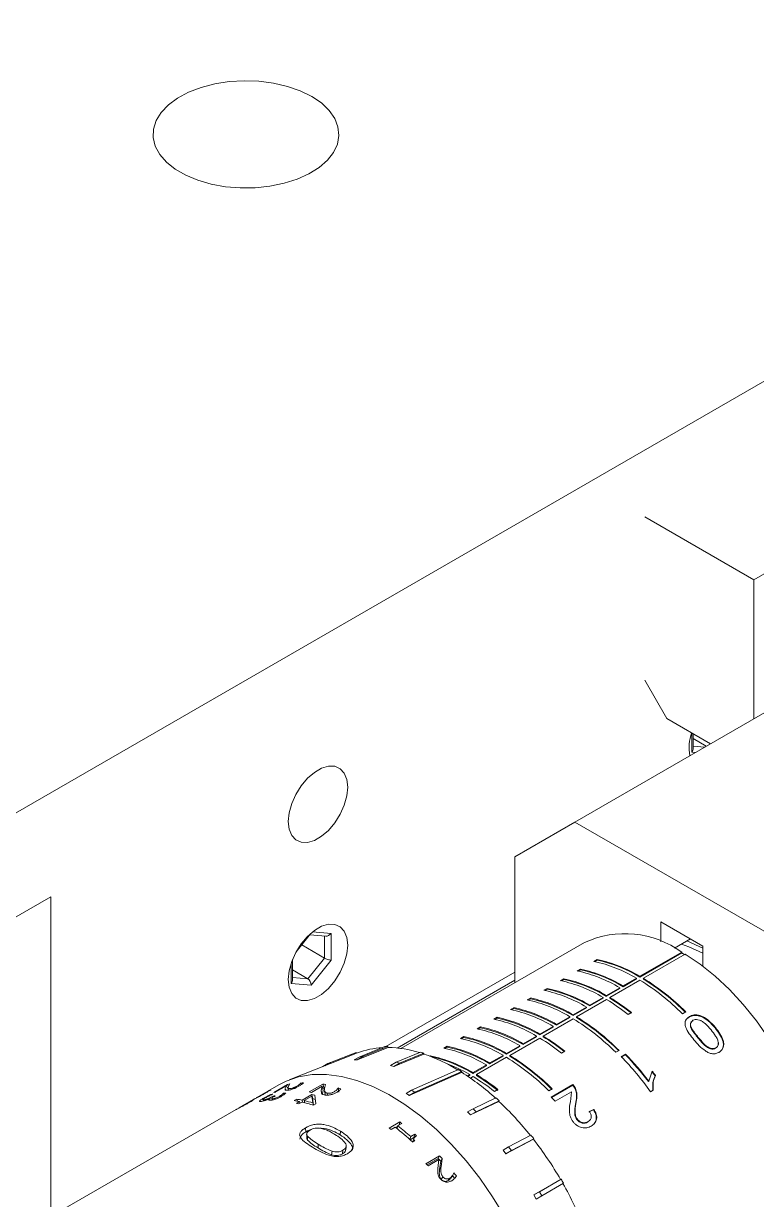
# Model space of a CAD drawing. Header units: millimetres. Extents: x 2 to 278, y 1 to 215.
# Drawn here: x 196.76 to 206.61, y 56.37 to 72.19 of the extents above; entities that cross this region are included whole.
import ezdxf

# ---------------------------------------------------------------- set-up
doc = ezdxf.new("R2010")
doc.units = ezdxf.units.MM

msp = doc.modelspace()

# ---------------------------------------------------------------- linework, layer by layer
at = {"color": 7, "linetype": 'Continuous', "lineweight": 18}
for p, q in [((216.882, 73.249), (195.329, 60.807)), ((206.576, 64.708), (208.732, 65.952)), ((206.576, 64.708), (205.11, 65.554)), ((206.576, 64.708), (206.576, 62.837)), ((207.404, 63.315), (204.172, 61.449)), ((205.11, 63.359), (205.409, 62.841)), ((205.409, 62.841), (205.996, 62.502)), ((205.744, 62.391), (205.744, 62.648)), ((205.762, 62.438), (205.762, 62.637)), ((205.762, 62.571), (205.939, 62.469)), ((205.795, 62.386), (205.744, 62.391)), ((205.762, 62.471), (205.918, 62.457)), ((203.363, 60.982), (204.172, 61.449)), ((207.27, 59.66), (204.172, 61.449)), ((203.363, 59.289), (203.363, 60.982)), ((197.125, 60.444), (195.329, 59.407)), ((197.125, 56.146), (197.125, 60.444)), ((205.891, 59.782), (205.326, 60.109)), ((205.326, 60.109), (205.326, 59.837)), ((200.423, 59.704), (200.616, 59.944)), ((200.644, 59.973), (200.894, 59.951)), ((200.894, 59.951), (200.894, 59.591)), ((200.472, 59.784), (200.567, 59.903)), ((200.499, 59.798), (200.804, 59.621)), ((200.608, 59.934), (200.823, 59.915)), ((200.804, 59.621), (200.804, 59.917)), ((204.299, 59.829), (201.831, 58.404)), ((205.727, 59.877), (205.511, 59.753)), ((205.608, 59.699), (205.047, 59.375)), ((205.608, 59.689), (205.047, 59.365)), ((205.092, 59.349), (205.653, 59.673)), ((205.608, 59.689), (205.608, 59.699)), ((205.891, 59.511), (205.891, 59.782)), ((200.355, 59.28), (200.355, 59.549)), ((200.374, 59.327), (200.374, 59.6)), ((200.58, 59.342), (200.804, 59.621)), ((200.894, 59.591), (200.625, 59.256)), ((204.249, 59.472), (204.204, 59.446)), ((204.251, 59.46), (204.249, 59.472)), ((204.473, 59.601), (204.428, 59.575)), ((204.476, 59.59), (204.445, 59.572)), ((204.476, 59.59), (204.473, 59.601)), ((200.374, 59.461), (200.58, 59.342)), ((200.374, 59.36), (200.58, 59.342)), ((203.363, 59.43), (201.629, 58.429)), ((201.783, 58.41), (203.363, 59.323)), ((204.024, 59.342), (203.979, 59.316)), ((204.027, 59.331), (203.996, 59.313)), ((204.027, 59.331), (204.024, 59.342)), ((204.251, 59.46), (204.22, 59.442)), ((204.643, 59.089), (205.047, 59.323)), ((205.002, 59.349), (204.823, 59.246)), ((205.002, 59.339), (204.823, 59.235)), ((205.002, 59.339), (205.002, 59.349)), ((205.047, 59.365), (205.047, 59.375)), ((205.092, 59.338), (205.092, 59.349)), ((200.625, 59.256), (200.355, 59.28)), ((203.8, 59.212), (203.755, 59.187)), ((203.802, 59.201), (203.771, 59.183)), ((203.802, 59.201), (203.8, 59.212)), ((204.778, 59.22), (204.598, 59.116)), ((204.778, 59.209), (204.598, 59.106)), ((204.778, 59.209), (204.778, 59.22)), ((204.823, 59.235), (204.823, 59.246)), ((203.575, 59.083), (203.53, 59.057)), ((203.578, 59.071), (203.547, 59.053)), ((203.578, 59.071), (203.575, 59.083)), ((204.194, 58.83), (204.598, 59.063)), ((204.553, 59.09), (204.374, 58.986)), ((204.553, 59.08), (204.374, 58.976)), ((204.553, 59.08), (204.553, 59.09)), ((204.598, 59.106), (204.598, 59.116)), ((204.643, 59.079), (204.643, 59.089)), ((203.351, 58.953), (203.306, 58.927)), ((203.353, 58.942), (203.322, 58.924)), ((203.353, 58.942), (203.351, 58.953)), ((204.329, 58.96), (204.149, 58.857)), ((204.329, 58.95), (204.149, 58.846)), ((204.149, 58.846), (204.149, 58.857)), ((204.329, 58.95), (204.329, 58.96)), ((204.374, 58.976), (204.374, 58.986)), ((204.888, 58.861), (204.933, 58.887)), ((205.619, 58.871), (205.664, 58.897)), ((205.851, 58.849), (205.848, 58.841)), ((202.902, 58.694), (202.857, 58.668)), ((202.904, 58.683), (202.873, 58.665)), ((202.904, 58.683), (202.902, 58.694)), ((203.126, 58.824), (203.081, 58.798)), ((203.129, 58.812), (203.098, 58.794)), ((203.129, 58.812), (203.126, 58.824)), ((203.88, 58.701), (203.7, 58.598)), ((203.88, 58.691), (203.7, 58.587)), ((203.745, 58.571), (204.149, 58.804)), ((203.88, 58.691), (203.88, 58.701)), ((204.104, 58.831), (203.925, 58.727)), ((204.104, 58.82), (203.925, 58.717)), ((203.925, 58.717), (203.925, 58.727)), ((204.104, 58.82), (204.104, 58.831)), ((204.194, 58.82), (204.194, 58.83)), ((205.711, 58.833), (205.708, 58.825)), ((205.756, 58.775), (205.759, 58.783)), ((206.061, 58.687), (206.057, 58.68)), ((202.677, 58.564), (202.632, 58.538)), ((202.68, 58.553), (202.649, 58.535)), ((202.68, 58.553), (202.677, 58.564)), ((203.296, 58.312), (203.7, 58.545)), ((203.655, 58.572), (203.476, 58.468)), ((203.655, 58.561), (203.476, 58.458)), ((203.655, 58.561), (203.655, 58.572)), ((203.7, 58.587), (203.7, 58.598)), ((203.745, 58.561), (203.745, 58.571)), ((205.827, 58.547), (205.831, 58.554)), ((201.245, 58.251), (201.661, 58.417)), ((201.28, 58.294), (201.617, 58.429)), ((201.657, 58.429), (201.32, 58.295)), ((201.657, 58.429), (201.661, 58.417)), ((202.453, 58.435), (202.408, 58.409)), ((202.455, 58.423), (202.424, 58.405)), ((202.455, 58.423), (202.453, 58.435)), ((203.431, 58.442), (203.251, 58.338)), ((203.431, 58.432), (203.251, 58.328)), ((203.431, 58.432), (203.431, 58.442)), ((203.476, 58.458), (203.476, 58.468)), ((203.99, 58.343), (204.035, 58.369)), ((204.721, 58.353), (204.766, 58.379)), ((206.063, 58.407), (206.068, 58.413)), ((206.097, 58.476), (206.102, 58.481)), ((201.247, 58.345), (200.328, 57.982)), ((200.811, 58.172), (200.885, 58.215)), ((200.885, 58.215), (200.851, 58.201)), ((201.23, 58.351), (200.885, 58.215)), ((201.205, 58.251), (201.28, 58.294)), ((201.205, 58.251), (201.245, 58.251)), ((201.23, 58.351), (201.236, 58.34)), ((201.245, 58.251), (201.32, 58.295)), ((201.32, 58.295), (201.28, 58.294)), ((201.694, 58.176), (201.769, 58.219)), ((201.738, 58.162), (202.142, 58.33)), ((201.738, 58.162), (201.813, 58.205)), ((201.769, 58.219), (202.096, 58.355)), ((201.813, 58.205), (201.769, 58.219)), ((202.14, 58.341), (201.813, 58.205)), ((202.14, 58.341), (202.142, 58.33)), ((202.228, 58.305), (202.221, 58.301)), ((202.23, 58.298), (202.228, 58.305)), ((202.847, 58.053), (203.251, 58.286)), ((203.206, 58.312), (203.027, 58.209)), ((203.206, 58.302), (203.027, 58.198)), ((203.027, 58.198), (203.027, 58.209)), ((203.206, 58.302), (203.206, 58.312)), ((203.251, 58.328), (203.251, 58.338)), ((203.296, 58.302), (203.296, 58.312)), ((204.792, 58.288), (204.85, 58.321)), ((204.795, 58.296), (204.853, 58.329)), ((204.853, 58.329), (204.85, 58.321)), ((206.11, 58.354), (206.105, 58.348)), ((200.784, 58.162), (200.851, 58.201)), ((201.694, 58.176), (201.738, 58.162)), ((201.945, 57.772), (202.649, 58.083)), ((201.975, 57.843), (202.605, 58.121)), ((202.65, 58.093), (202.02, 57.815)), ((202.65, 58.093), (202.649, 58.083)), ((202.757, 58.053), (202.724, 58.034)), ((202.757, 58.043), (202.733, 58.029)), ((202.757, 58.043), (202.757, 58.053)), ((202.982, 58.183), (202.802, 58.079)), ((202.982, 58.172), (202.802, 58.069)), ((202.802, 58.069), (202.802, 58.079)), ((202.847, 58.042), (202.847, 58.053)), ((202.982, 58.172), (202.982, 58.183)), ((205.164, 57.966), (205.211, 58.099)), ((200.193, 57.917), (199.894, 57.744)), ((200.123, 57.814), (200.307, 57.921)), ((200.295, 57.904), (200.149, 57.819)), ((200.274, 57.867), (200.295, 57.904)), ((200.319, 57.846), (200.295, 57.904)), ((200.319, 57.893), (200.307, 57.921)), ((200.338, 57.927), (200.319, 57.892)), ((200.488, 57.939), (200.49, 57.94)), ((200.497, 57.92), (200.49, 57.94)), ((200.6, 57.819), (200.784, 57.926)), ((200.775, 57.899), (200.628, 57.814)), ((200.762, 57.839), (200.775, 57.899)), ((200.789, 57.841), (200.775, 57.899)), ((200.799, 57.868), (200.784, 57.926)), ((200.819, 57.92), (200.807, 57.864)), ((202.766, 58.006), (202.802, 58.027)), ((203.851, 57.751), (204.145, 57.92)), ((203.855, 57.747), (204.142, 57.913)), ((204.145, 57.92), (204.142, 57.913)), ((204.142, 57.913), (204.172, 57.871)), ((204.145, 57.92), (204.176, 57.878)), ((205.164, 57.966), (205.16, 57.96)), ((205.257, 58.041), (205.252, 58.035)), ((199.983, 57.736), (200.077, 57.785)), ((200.052, 57.833), (200.054, 57.834)), ((200.097, 57.732), (200.105, 57.711)), ((200.1, 57.755), (200.116, 57.765)), ((200.108, 57.79), (200.106, 57.789)), ((200.143, 57.767), (200.131, 57.76)), ((200.249, 57.801), (200.251, 57.802)), ((200.251, 57.802), (200.259, 57.782)), ((200.274, 57.848), (200.274, 57.867)), ((200.284, 57.843), (200.274, 57.867)), ((200.316, 57.854), (200.321, 57.857)), ((200.323, 57.853), (200.326, 57.845)), ((200.503, 57.71), (200.633, 57.785)), ((200.636, 57.763), (200.533, 57.703)), ((200.647, 57.727), (200.633, 57.785)), ((200.649, 57.673), (200.636, 57.763)), ((200.649, 57.706), (200.636, 57.763)), ((200.673, 57.776), (200.69, 57.659)), ((200.766, 57.805), (200.762, 57.839)), ((200.775, 57.782), (200.762, 57.839)), ((200.775, 57.782), (200.789, 57.841)), ((200.784, 57.86), (200.799, 57.868)), ((200.807, 57.831), (200.82, 57.773)), ((200.844, 57.777), (200.839, 57.804)), ((200.987, 57.872), (200.989, 57.873)), ((200.998, 57.816), (200.987, 57.872)), ((200.996, 57.834), (200.989, 57.873)), ((201.901, 57.8), (201.975, 57.843)), ((201.945, 57.772), (202.02, 57.815)), ((202.802, 57.593), (203.11, 57.741)), ((203.092, 57.825), (203.137, 57.851)), ((203.823, 57.834), (203.868, 57.86)), ((204.124, 57.822), (203.905, 57.695)), ((204.111, 57.686), (204.124, 57.822)), ((204.176, 57.878), (204.172, 57.871)), ((205.226, 57.843), (205.189, 57.822)), ((199.616, 57.584), (196.937, 56.037)), ((199.614, 57.582), (199.621, 57.586)), ((199.621, 57.586), (199.628, 57.59)), ((199.851, 57.72), (199.659, 57.608)), ((199.817, 57.697), (199.819, 57.698)), ((199.849, 57.718), (199.857, 57.722)), ((199.857, 57.722), (199.863, 57.725)), ((199.978, 57.714), (199.985, 57.698)), ((200.398, 57.703), (200.432, 57.723)), ((200.428, 57.666), (200.469, 57.69)), ((200.44, 57.696), (200.432, 57.723)), ((200.499, 57.684), (200.458, 57.66)), ((200.474, 57.67), (200.469, 57.69)), ((200.51, 57.681), (200.503, 57.71)), ((200.539, 57.674), (200.533, 57.703)), ((200.656, 57.641), (200.649, 57.706)), ((200.655, 57.641), (200.649, 57.673)), ((200.69, 57.659), (200.657, 57.64)), ((202.727, 57.55), (202.802, 57.593)), ((202.77, 57.511), (203.15, 57.693)), ((202.845, 57.554), (202.802, 57.593)), ((203.153, 57.702), (202.845, 57.554)), ((203.153, 57.702), (203.15, 57.693)), ((204.189, 57.689), (204.184, 57.682)), ((204.36, 57.552), (204.423, 57.579)), ((204.365, 57.558), (204.427, 57.585)), ((204.427, 57.585), (204.423, 57.579)), ((201.673, 57.334), (201.816, 57.417)), ((201.81, 57.377), (201.816, 57.417)), ((202.727, 57.55), (202.77, 57.511)), ((202.77, 57.511), (202.845, 57.554)), ((204.205, 57.453), (204.2, 57.447)), ((204.343, 57.414), (204.371, 57.438)), ((204.348, 57.419), (204.343, 57.414)), ((200.549, 57.336), (200.553, 57.282)), ((201.019, 57.292), (201.017, 57.241)), ((201.754, 57.345), (201.7, 57.313)), ((201.759, 57.341), (201.787, 57.357)), ((201.782, 57.323), (201.788, 57.365)), ((201.843, 57.396), (201.788, 57.365)), ((200.578, 57.172), (200.576, 57.225)), ((200.718, 57.068), (200.719, 57.119)), ((201.954, 57.178), (201.965, 57.219)), ((201.956, 57.176), (202.008, 57.207)), ((201.965, 57.219), (202.019, 57.25)), ((202.018, 57.162), (201.99, 57.146)), ((202.004, 57.187), (201.993, 57.148)), ((202.008, 57.207), (202.019, 57.25)), ((203.245, 56.989), (203.614, 57.184)), ((203.281, 57.081), (203.58, 57.239)), ((203.619, 57.19), (203.319, 57.033)), ((203.619, 57.19), (203.614, 57.184)), ((200.901, 56.974), (200.906, 57.023)), ((201.046, 56.987), (201.052, 57.035)), ((202.169, 56.855), (202.353, 56.962)), ((202.335, 56.924), (202.353, 56.962)), ((203.206, 57.038), (203.281, 57.081)), ((203.206, 57.038), (203.245, 56.989)), ((203.245, 56.989), (203.319, 57.033)), ((203.319, 57.033), (203.281, 57.081)), ((202.185, 56.838), (202.335, 56.924)), ((202.343, 56.909), (202.197, 56.825)), ((202.327, 56.792), (202.343, 56.909)), ((202.328, 56.721), (202.327, 56.792)), ((202.369, 56.888), (202.352, 56.779)), ((202.352, 56.779), (202.372, 56.814)), ((202.369, 56.888), (202.387, 56.924)), ((202.387, 56.924), (202.372, 56.814)), ((202.375, 56.644), (202.397, 56.677)), ((202.467, 56.628), (202.489, 56.66)), ((202.502, 56.66), (202.524, 56.692)), ((202.539, 56.721), (202.545, 56.729)), ((202.543, 56.728), (202.545, 56.729)), ((202.555, 56.657), (202.578, 56.689)), ((203.98, 56.642), (203.62, 56.434)), ((203.694, 56.477), (203.986, 56.646)), ((203.98, 56.642), (203.986, 56.646)), ((203.62, 56.434), (203.694, 56.477)), ((203.726, 56.422), (203.694, 56.477)), ((204.018, 56.591), (203.726, 56.422)), ((203.62, 56.434), (203.651, 56.379)), ((203.651, 56.379), (203.726, 56.422))]:
    msp.add_line(p, q, dxfattribs=at)
at = {"color": 7, "linetype": 'Continuous', "lineweight": 18, "flags": 128}
for points in [[(200.633, 71.208), (200.479, 71.283), (200.307, 71.343), (200.121, 71.387), (199.924, 71.412), (199.723, 71.419), (199.523, 71.408), (199.329, 71.377), (199.146, 71.33), (198.978, 71.266), (198.83, 71.187), (198.706, 71.096), (198.609, 70.994), (198.541, 70.885), (198.505, 70.77), (198.501, 70.654), (198.529, 70.539), (198.589, 70.428), (198.679, 70.324), (198.797, 70.23), (198.939, 70.148), (199.102, 70.08), (199.282, 70.028), (199.474, 69.994), (199.673, 69.977), (199.874, 69.98), (200.072, 70.001), (200.262, 70.04), (200.438, 70.096), (200.596, 70.167), (200.733, 70.253), (200.844, 70.35), (200.926, 70.456), (200.978, 70.568), (200.998, 70.683), (200.986, 70.799), (200.942, 70.912), (200.867, 71.02), (200.763, 71.12), (200.633, 71.208)], [(201.117, 61.919), (201.105, 62.022), (201.071, 62.107), (201.017, 62.167), (200.944, 62.199), (200.859, 62.201), (200.766, 62.174), (200.669, 62.118), (200.576, 62.038), (200.49, 61.937), (200.418, 61.821), (200.364, 61.698), (200.329, 61.574), (200.318, 61.457), (200.329, 61.353), (200.364, 61.269), (200.418, 61.209), (200.49, 61.177), (200.576, 61.175), (200.669, 61.202), (200.766, 61.258), (200.859, 61.338), (200.944, 61.439), (201.017, 61.555), (201.071, 61.678), (201.105, 61.801), (201.117, 61.919)], [(201.117, 59.793), (201.105, 59.896), (201.071, 59.981), (201.017, 60.041), (200.944, 60.073), (200.859, 60.075), (200.766, 60.048), (200.669, 59.992), (200.576, 59.912), (200.49, 59.811), (200.418, 59.695), (200.364, 59.572), (200.329, 59.449), (200.318, 59.331), (200.329, 59.228), (200.364, 59.143), (200.418, 59.083), (200.49, 59.051), (200.576, 59.049), (200.669, 59.076), (200.766, 59.132), (200.859, 59.212), (200.944, 59.313), (201.017, 59.429), (201.071, 59.552), (201.105, 59.676), (201.117, 59.793)], [(205.605, 59.807), (205.705, 59.772), (205.891, 59.687)], [(205.679, 59.85), (205.844, 59.778), (205.891, 59.754)], [(205.653, 59.673), (205.856, 59.537), (206.056, 59.378), (206.25, 59.196), (206.436, 58.996), (206.613, 58.777), (206.777, 58.544), (206.928, 58.3), (207.062, 58.046), (207.179, 57.787), (207.277, 57.524), (207.355, 57.262), (207.412, 57.004), (207.447, 56.753), (207.461, 56.511), (207.451, 56.282), (207.42, 56.068), (207.366, 55.872), (207.292, 55.697), (207.197, 55.544), (207.083, 55.415), (206.952, 55.312), (206.918, 55.292)], [(203.225, 56.148), (203.066, 56.409), (202.893, 56.658), (202.708, 56.894), (202.513, 57.113), (202.309, 57.314), (202.099, 57.494), (201.885, 57.652), (201.669, 57.785), (201.454, 57.894), (201.241, 57.975), (201.032, 58.029), (200.831, 58.056), (200.638, 58.054), (200.457, 58.023), (200.288, 57.965), (200.193, 57.917)]]:
    msp.add_lwpolyline(points, dxfattribs=at)
at = {"color": 7, "linetype": 'Continuous', "lineweight": 18}
for centre, radius, start, end in [((206.313, 62.451), 0.606, 160.8233, 190.4111), ((204.844, 58.657), 1.292, 53.7375, 114.952), ((204.357, 57.522), 2.502, 58.8105, 59.9991), ((203.843, 57.599), 1.916, 59.2379, 77.7727), ((204.022, 57.703), 1.916, 59.2379, 77.7727), ((204.067, 57.729), 1.916, 59.2379, 77.7727), ((204.072, 57.727), 1.906, 59.2379, 77.7727), ((203.573, 57.444), 1.916, 59.2379, 77.7727), ((203.618, 57.47), 1.916, 59.2379, 77.7727), ((203.623, 57.467), 1.906, 59.2379, 77.7727), ((203.798, 57.574), 1.916, 59.2379, 77.7727), ((203.848, 57.597), 1.906, 59.2379, 77.7727), ((203.398, 56.647), 3.143, 45.0519, 58.3596), ((203.443, 56.672), 3.143, 45.0519, 58.3596), ((203.451, 56.675), 3.128, 45.0519, 58.3596), ((203.349, 57.314), 1.916, 59.2379, 77.7727), ((203.394, 57.34), 1.916, 59.2379, 77.7727), ((203.399, 57.338), 1.906, 59.2379, 77.7727), ((203.124, 57.185), 1.916, 59.2379, 77.7727), ((203.169, 57.211), 1.916, 59.2379, 77.7727), ((203.174, 57.208), 1.906, 59.2379, 77.7727), ((203.114, 56.624), 2.855, 51.5867, 58.6845), ((203.159, 56.65), 2.855, 51.5867, 58.6845), ((203.166, 56.652), 2.841, 51.5867, 58.6845), ((202.9, 57.055), 1.916, 59.2379, 77.7727), ((202.945, 57.081), 1.916, 59.2379, 77.7727), ((202.95, 57.079), 1.906, 59.2379, 77.7727), ((202.496, 56.822), 1.916, 59.2379, 77.7727), ((202.501, 56.819), 1.906, 59.2379, 77.7727), ((202.675, 56.925), 1.916, 59.2379, 77.7727), ((202.72, 56.951), 1.916, 59.2379, 77.7727), ((202.725, 56.949), 1.906, 59.2379, 77.7727), ((202.5, 56.128), 3.143, 45.0519, 58.3596), ((202.545, 56.154), 3.143, 45.0519, 58.3596), ((202.553, 56.157), 3.128, 45.0519, 58.3596), ((202.226, 56.666), 1.916, 59.2379, 77.7727), ((202.271, 56.692), 1.916, 59.2379, 77.7727), ((202.276, 56.69), 1.906, 59.2379, 77.7727), ((202.451, 56.796), 1.916, 59.2379, 77.7727), ((202.216, 56.106), 2.855, 51.5867, 58.6845), ((202.261, 56.132), 2.855, 51.5867, 58.6845), ((202.268, 56.134), 2.841, 51.5867, 58.6845), ((201.632, 57.352), 1.064, 92.6099, 111.2195), ((201.643, 57.172), 1.257, 89.3527, 91.18), ((201.63, 56.89), 1.528, 72.8026, 88.8252), ((202.002, 56.537), 1.916, 59.2379, 77.7727), ((202.047, 56.563), 1.916, 59.2379, 77.7727), ((202.052, 56.56), 1.906, 59.2379, 77.7727), ((201.528, 56.529), 1.912, 71.3285, 72.7102), ((201.374, 56.11), 2.349, 58.4208, 70.9226), ((201.822, 56.433), 1.916, 59.2379, 77.7727), ((201.822, 56.42), 1.919, 59.2687, 77.0811), ((201.685, 56.216), 2.127, 59.7352, 69.5924), ((201.602, 55.61), 3.143, 45.0519, 58.3596), ((201.647, 55.636), 3.143, 45.0519, 58.3596), ((201.655, 55.638), 3.128, 45.0519, 58.3596), ((201.799, 55.406), 4.163, 35.4772, 43.9651), ((201.914, 55.486), 4.081, 37.3206, 44.0031), ((201.903, 55.48), 4.101, 37.3206, 44.0031), ((201.12, 55.671), 2.865, 57.7268, 58.7821), ((200.839, 55.244), 3.368, 47.6541, 57.4818), ((201.363, 55.614), 2.855, 51.5867, 58.6845), ((201.88, 55.436), 4.257, 37.6235, 38.6092), ((201.869, 55.429), 4.278, 37.6235, 38.6092), ((200.535, 56.82), 1.124, 100.0487, 101.669), ((200.544, 56.658), 1.283, 90.9205, 92.4165), ((200.523, 56.322), 1.625, 79.513, 80.7806), ((201.318, 55.588), 2.855, 51.5867, 58.6845), ((201.37, 55.615), 2.841, 51.5867, 58.6845), ((200.496, 56.922), 1.013, 114.1258, 115.8771), ((200.189, 56.53), 1.208, 95.3796, 95.4849), ((200.297, 56.676), 1.13, 99.6104, 101.2297), ((200.246, 56.565), 1.206, 94.8987, 96.1634), ((200.35, 56.715), 1.122, 100.3427, 101.6699), ((200.305, 56.52), 1.283, 90.9289, 92.4165), ((200.34, 56.22), 1.62, 79.7426, 80.7816), ((200.282, 56.092), 1.729, 76.9154, 78.2699), ((200.303, 56.07), 1.692, 76.9154, 78.2699), ((200.442, 56.008), 1.944, 72.5138, 73.6481), ((200.495, 54.851), 3.897, 47.0076, 47.8671), ((201.061, 55.049), 3.884, 42.9317, 44.072), ((200.261, 56.786), 1.013, 114.1258, 115.8771), ((200.134, 56.075), 1.649, 78.2612, 80.7711), ((200.079, 55.982), 1.721, 77.2735, 78.2716), ((200.168, 56.095), 1.649, 78.2612, 80.7711), ((200.087, 55.868), 1.862, 72.1681, 77.219), ((200.129, 55.919), 1.829, 73.4934, 77.2448), ((200.2, 54.542), 4.316, 38.5522, 46.879), ((199.662, 54.586), 3.557, 52.1877, 52.7344), ((199.519, 54.503), 3.557, 52.1877, 52.7344), ((199.406, 54.324), 3.827, 47.5173, 52.1385), ((199.478, 54.39), 3.767, 48.6735, 52.1599), ((199.4, 54.268), 3.969, 48.2556, 48.7003), ((199.912, 54.304), 4.698, 37.9, 38.6589), ((199.756, 54.185), 4.886, 30.1906, 37.8562), ((199.008, 53.858), 4.564, 42.2198, 42.8565), ((198.828, 53.755), 4.558, 42.3353, 42.8567), ((199.06, 53.886), 4.468, 42.2198, 42.8565), ((198.824, 53.684), 4.77, 38.5513, 39.1659), ((198.767, 53.652), 4.873, 38.5513, 39.1659), ((199.672, 54.133), 4.993, 29.4888, 30.2174), ((199.769, 54.185), 4.875, 21.8413, 29.5181)]:
    msp.add_arc(centre, radius, start, end, dxfattribs=at)
for centre, major_axis, ratio, start_param, end_param in [((205.699, 62.417), (0.0535, 0.049), 0.697875, 4.92971, 5.715109), ((200.58, 60.001), (-0.027, 0.0634), 0.565758, 3.435631, 3.702888), ((200.849, 59.977), (0.0535, 0.049), 0.697875, 3.709669, 4.92971), ((200.849, 59.617), (0.0633, -0.0223), 0.218312, 4.003708, 5.574505), ((200.311, 59.306), (0.0535, 0.049), 0.697875, 4.92971, 5.715109), ((200.58, 59.282), (-0.027, 0.0634), 0.565758, 4.067595, 5.638391)]:
    msp.add_ellipse(centre, major_axis=major_axis, ratio=ratio, start_param=start_param, end_param=end_param, dxfattribs=at)
for points, knots in [([(205.708, 58.825), (205.728, 58.835), (205.759, 58.849), (205.81, 58.85), (205.835, 58.844), (205.848, 58.841)], [0, 0, 0, 0, 0.499449, 0.751797, 1, 1, 1, 1]), ([(205.711, 58.833), (205.731, 58.842), (205.762, 58.857), (205.813, 58.858), (205.839, 58.852), (205.851, 58.849)], [0, 0, 0, 0, 0.499055, 0.751464, 1, 1, 1, 1]), ([(205.848, 58.841), (205.869, 58.833), (205.911, 58.815), (205.983, 58.762), (206.027, 58.713), (206.057, 58.68)], [0, 0, 0, 0, 0.249876, 0.500004, 1, 1, 1, 1]), ([(205.851, 58.849), (205.872, 58.84), (205.914, 58.823), (205.987, 58.769), (206.031, 58.72), (206.061, 58.687)], [0, 0, 0, 0, 0.249698, 0.499832, 1, 1, 1, 1]), ([(205.773, 58.521), (205.751, 58.548), (205.708, 58.602), (205.665, 58.674), (205.65, 58.732), (205.654, 58.774), (205.675, 58.809), (205.699, 58.825), (205.711, 58.833)], [0, 0, 0, 0, 0.250509, 0.500363, 0.631102, 0.750185, 0.874213, 1, 1, 1, 1]), ([(205.658, 58.772), (205.662, 58.782), (205.673, 58.803), (205.695, 58.817), (205.708, 58.825)], [0, 0, 0, 0, 0.435365, 1, 1, 1, 1]), ([(205.756, 58.775), (205.747, 58.769), (205.731, 58.757), (205.723, 58.727), (205.725, 58.696), (205.755, 58.634), (205.795, 58.586), (205.827, 58.547)], [0, 0, 0, 0, 0.1250565, 0.2500646, 0.3750715, 0.5001646, 1, 1, 1, 1]), ([(205.759, 58.783), (205.751, 58.777), (205.734, 58.764), (205.726, 58.735), (205.729, 58.703), (205.759, 58.641), (205.799, 58.592), (205.831, 58.554)], [0, 0, 0, 0, 0.124639, 0.249389, 0.37433, 0.499515, 1, 1, 1, 1]), ([(206.004, 58.654), (205.971, 58.692), (205.929, 58.739), (205.864, 58.782), (205.827, 58.793), (205.789, 58.796), (205.769, 58.787), (205.759, 58.783)], [0, 0, 0, 0, 0.50044, 0.625626, 0.750567, 0.875318, 1, 1, 1, 1]), ([(206.057, 58.68), (206.078, 58.653), (206.121, 58.598), (206.16, 58.52), (206.171, 58.456), (206.164, 58.41), (206.141, 58.373), (206.117, 58.356), (206.105, 58.348)], [0, 0, 0, 0, 0.250092, 0.49963, 0.631047, 0.749536, 0.874592, 1, 1, 1, 1]), ([(206.061, 58.687), (206.083, 58.659), (206.125, 58.605), (206.165, 58.526), (206.176, 58.462), (206.169, 58.416), (206.146, 58.378), (206.122, 58.362), (206.11, 58.354)], [0, 0, 0, 0, 0.2505092, 0.5003872, 0.631836, 0.7502277, 0.8749814, 1, 1, 1, 1]), ([(206.11, 58.354), (206.097, 58.347), (206.07, 58.334), (206.022, 58.331), (205.972, 58.344), (205.91, 58.382), (205.841, 58.44), (205.796, 58.494), (205.773, 58.521)], [0, 0, 0, 0, 0.12502, 0.249897, 0.374526, 0.499571, 0.749495, 1, 1, 1, 1]), ([(205.827, 58.547), (205.859, 58.508), (205.899, 58.46), (205.962, 58.412), (205.997, 58.398), (206.033, 58.394), (206.053, 58.403), (206.063, 58.407)], [0, 0, 0, 0, 0.499803, 0.624877, 0.749889, 0.874832, 1, 1, 1, 1]), ([(205.831, 58.554), (205.863, 58.515), (205.904, 58.466), (205.966, 58.418), (206.002, 58.404), (206.038, 58.4), (206.058, 58.408), (206.068, 58.413)], [0, 0, 0, 0, 0.500456, 0.62562, 0.750569, 0.875252, 1, 1, 1, 1]), ([(206.102, 58.481), (206.098, 58.497), (206.09, 58.528), (206.056, 58.587), (206.025, 58.627), (206.004, 58.654)], [0, 0, 0, 0, 0.2494243, 0.4995833, 1, 1, 1, 1]), ([(206.063, 58.407), (206.069, 58.411), (206.08, 58.418), (206.091, 58.435), (206.097, 58.454), (206.097, 58.468), (206.097, 58.476)], [0, 0, 0, 0, 0.250266, 0.500281, 0.750175, 1, 1, 1, 1]), ([(206.068, 58.413), (206.074, 58.416), (206.085, 58.424), (206.096, 58.44), (206.102, 58.46), (206.102, 58.474), (206.102, 58.481)], [0, 0, 0, 0, 0.249975, 0.499831, 0.749816, 1, 1, 1, 1]), ([(200.461, 57.897), (200.45, 57.89), (200.427, 57.877), (200.39, 57.862), (200.361, 57.853), (200.34, 57.847), (200.321, 57.844), (200.31, 57.843), (200.305, 57.843)], [0, 0, 0, 0, 0.250225, 0.499474, 0.626932, 0.749688, 0.871298, 1, 1, 1, 1]), ([(200.319, 57.892), (200.317, 57.885), (200.313, 57.875), (200.319, 57.864), (200.334, 57.864), (200.342, 57.864)], [0, 0, 0, 0, 0.501076, 0.750863, 1, 1, 1, 1]), ([(200.342, 57.864), (200.348, 57.865), (200.358, 57.866), (200.375, 57.87), (200.388, 57.875), (200.401, 57.88), (200.417, 57.887), (200.428, 57.893), (200.435, 57.897)], [0, 0, 0, 0, 0.249421, 0.372272, 0.499385, 0.621869, 0.74984, 1, 1, 1, 1]), ([(200.435, 57.897), (200.447, 57.904), (200.471, 57.92), (200.482, 57.932), (200.488, 57.939)], [0, 0, 0, 0, 0.499757, 1, 1, 1, 1]), ([(200.523, 57.941), (200.515, 57.934), (200.499, 57.92), (200.474, 57.904), (200.461, 57.897)], [0, 0, 0, 0, 0.500032, 1, 1, 1, 1]), ([(205.252, 58.035), (205.239, 58.005), (205.212, 57.946), (205.218, 57.874), (205.221, 57.838)], [0, 0, 0, 0, 0.5008549, 1, 1, 1, 1]), ([(205.257, 58.041), (205.244, 58.011), (205.217, 57.951), (205.223, 57.879), (205.226, 57.843)], [0, 0, 0, 0, 0.5004911, 1, 1, 1, 1]), ([(199.872, 57.73), (199.866, 57.727), (199.853, 57.72), (199.85, 57.719), (199.849, 57.718)], [0, 0, 0, 0, 0.499617, 1, 1, 1, 1]), ([(200.018, 57.808), (200.006, 57.801), (199.983, 57.788), (199.949, 57.769), (199.921, 57.755), (199.902, 57.745), (199.885, 57.737), (199.877, 57.732), (199.872, 57.73)], [0, 0, 0, 0, 0.250225, 0.499474, 0.626932, 0.749688, 0.871298, 1, 1, 1, 1]), ([(199.894, 57.744), (199.893, 57.744), (199.89, 57.742), (199.891, 57.742), (199.903, 57.748), (199.909, 57.751)], [0, 0, 0, 0, 0.236253, 0.618623, 1, 1, 1, 1]), ([(199.909, 57.751), (199.914, 57.754), (199.923, 57.758), (199.938, 57.766), (199.95, 57.773), (199.963, 57.779), (199.978, 57.788), (199.989, 57.794), (199.996, 57.798)], [0, 0, 0, 0, 0.249421, 0.372272, 0.499385, 0.621869, 0.74984, 1, 1, 1, 1]), ([(199.932, 57.698), (199.933, 57.701), (199.936, 57.705), (199.952, 57.717), (199.971, 57.728), (199.983, 57.736)], [0, 0, 0, 0, 0.250187, 0.500448, 1, 1, 1, 1]), ([(200.01, 57.741), (200.001, 57.737), (199.986, 57.727), (199.98, 57.721), (199.977, 57.718)], [0, 0, 0, 0, 0.531205, 1, 1, 1, 1]), ([(199.996, 57.798), (200.008, 57.805), (200.032, 57.82), (200.046, 57.828), (200.052, 57.833)], [0, 0, 0, 0, 0.4997574, 1, 1, 1, 1]), ([(199.996, 57.714), (200.003, 57.715), (200.013, 57.717), (200.032, 57.723), (200.042, 57.727), (200.047, 57.728)], [0, 0, 0, 0, 0.499616, 0.74405, 1, 1, 1, 1]), ([(200.106, 57.789), (200.088, 57.781), (200.053, 57.765), (200.024, 57.749), (200.01, 57.741)], [0, 0, 0, 0, 0.506063, 1, 1, 1, 1]), ([(200.082, 57.847), (200.073, 57.841), (200.055, 57.83), (200.03, 57.815), (200.018, 57.808)], [0, 0, 0, 0, 0.500032, 1, 1, 1, 1]), ([(200.073, 57.733), (200.065, 57.729), (200.048, 57.72), (200.029, 57.713), (200.019, 57.709)], [0, 0, 0, 0, 0.5183058, 1, 1, 1, 1]), ([(200.047, 57.728), (200.052, 57.731), (200.062, 57.735), (200.08, 57.744), (200.092, 57.751), (200.1, 57.755)], [0, 0, 0, 0, 0.2520863, 0.4997244, 1, 1, 1, 1]), ([(200.077, 57.707), (200.072, 57.707), (200.06, 57.707), (200.056, 57.713), (200.061, 57.722), (200.071, 57.729), (200.076, 57.733)], [0, 0, 0, 0, 0.249905, 0.499757, 0.750025, 1, 1, 1, 1]), ([(200.131, 57.76), (200.123, 57.756), (200.11, 57.748), (200.099, 57.738), (200.096, 57.733), (200.098, 57.73), (200.103, 57.729), (200.109, 57.729), (200.112, 57.729)], [0, 0, 0, 0, 0.270809, 0.499726, 0.62709, 0.749832, 0.864812, 1, 1, 1, 1]), ([(200.112, 57.729), (200.115, 57.729), (200.121, 57.729), (200.131, 57.731), (200.142, 57.735), (200.15, 57.737), (200.154, 57.739)], [0, 0, 0, 0, 0.269871, 0.50161, 0.734841, 1, 1, 1, 1]), ([(200.224, 57.76), (200.213, 57.753), (200.191, 57.741), (200.163, 57.729), (200.148, 57.724)], [0, 0, 0, 0, 0.501032, 1, 1, 1, 1]), ([(200.154, 57.739), (200.162, 57.742), (200.179, 57.749), (200.192, 57.756), (200.198, 57.76)], [0, 0, 0, 0, 0.498896, 1, 1, 1, 1]), ([(200.198, 57.76), (200.21, 57.767), (200.233, 57.782), (200.244, 57.795), (200.249, 57.801)], [0, 0, 0, 0, 0.495996, 1, 1, 1, 1]), ([(200.284, 57.803), (200.277, 57.796), (200.261, 57.782), (200.236, 57.767), (200.224, 57.76)], [0, 0, 0, 0, 0.500065, 1, 1, 1, 1]), ([(200.305, 57.843), (200.297, 57.842), (200.282, 57.842), (200.276, 57.846), (200.274, 57.848)], [0, 0, 0, 0, 0.499617, 1, 1, 1, 1]), ([(200.802, 57.782), (200.794, 57.785), (200.776, 57.791), (200.769, 57.801), (200.766, 57.805)], [0, 0, 0, 0, 0.499617, 1, 1, 1, 1]), ([(200.965, 57.812), (200.953, 57.806), (200.93, 57.794), (200.893, 57.782), (200.862, 57.778), (200.84, 57.777), (200.819, 57.778), (200.808, 57.781), (200.802, 57.782)], [0, 0, 0, 0, 0.250225, 0.499474, 0.626932, 0.749688, 0.871298, 1, 1, 1, 1]), ([(200.807, 57.864), (200.806, 57.852), (200.804, 57.836), (200.813, 57.814), (200.83, 57.808), (200.839, 57.804)], [0, 0, 0, 0, 0.501076, 0.750863, 1, 1, 1, 1]), ([(200.839, 57.804), (200.846, 57.803), (200.856, 57.801), (200.874, 57.801), (200.888, 57.803), (200.902, 57.807), (200.919, 57.813), (200.929, 57.819), (200.936, 57.822)], [0, 0, 0, 0, 0.249421, 0.372272, 0.499385, 0.621869, 0.74984, 1, 1, 1, 1]), ([(200.936, 57.822), (200.948, 57.83), (200.972, 57.846), (200.982, 57.864), (200.987, 57.872)], [0, 0, 0, 0, 0.499757, 1, 1, 1, 1]), ([(201.026, 57.862), (201.018, 57.853), (201.002, 57.836), (200.977, 57.82), (200.965, 57.812)], [0, 0, 0, 0, 0.500032, 1, 1, 1, 1]), ([(204.172, 57.871), (204.183, 57.839), (204.204, 57.774), (204.191, 57.713), (204.184, 57.682)], [0, 0, 0, 0, 0.498401, 1, 1, 1, 1]), ([(204.176, 57.878), (204.186, 57.846), (204.207, 57.782), (204.195, 57.72), (204.189, 57.689)], [0, 0, 0, 0, 0.498745, 1, 1, 1, 1]), ([(199.637, 57.594), (199.631, 57.591), (199.618, 57.584), (199.615, 57.583), (199.614, 57.582)], [0, 0, 0, 0, 0.499617, 1, 1, 1, 1]), ([(199.782, 57.672), (199.771, 57.665), (199.748, 57.652), (199.713, 57.634), (199.686, 57.619), (199.667, 57.609), (199.65, 57.601), (199.641, 57.596), (199.637, 57.594)], [0, 0, 0, 0, 0.2502252, 0.4994744, 0.6269322, 0.7496877, 0.8712984, 1, 1, 1, 1]), ([(199.659, 57.608), (199.658, 57.608), (199.654, 57.606), (199.655, 57.606), (199.668, 57.612), (199.674, 57.615)], [0, 0, 0, 0, 0.236253, 0.618623, 1, 1, 1, 1]), ([(199.674, 57.615), (199.679, 57.618), (199.687, 57.622), (199.703, 57.63), (199.715, 57.637), (199.727, 57.644), (199.743, 57.652), (199.753, 57.658), (199.76, 57.662)], [0, 0, 0, 0, 0.249421, 0.372272, 0.499385, 0.621869, 0.74984, 1, 1, 1, 1]), ([(199.76, 57.662), (199.773, 57.669), (199.797, 57.684), (199.81, 57.692), (199.817, 57.697)], [0, 0, 0, 0, 0.499757, 1, 1, 1, 1]), ([(199.847, 57.711), (199.838, 57.705), (199.82, 57.694), (199.795, 57.679), (199.782, 57.672)], [0, 0, 0, 0, 0.500032, 1, 1, 1, 1]), ([(199.957, 57.692), (199.948, 57.691), (199.931, 57.689), (199.931, 57.695), (199.932, 57.698)], [0, 0, 0, 0, 0.50013, 1, 1, 1, 1]), ([(200.019, 57.709), (200.013, 57.707), (200.001, 57.703), (199.978, 57.696), (199.965, 57.694), (199.957, 57.692)], [0, 0, 0, 0, 0.257463, 0.500796, 1, 1, 1, 1]), ([(199.977, 57.718), (199.977, 57.717), (199.977, 57.715), (199.981, 57.712), (199.99, 57.713), (199.996, 57.714)], [0, 0, 0, 0, 0.265554, 0.500692, 1, 1, 1, 1]), ([(200.148, 57.724), (200.142, 57.722), (200.128, 57.717), (200.109, 57.712), (200.091, 57.708), (200.082, 57.708), (200.077, 57.707)], [0, 0, 0, 0, 0.253955, 0.499903, 0.749753, 1, 1, 1, 1]), ([(204.147, 57.419), (204.133, 57.441), (204.105, 57.486), (204.093, 57.58), (204.104, 57.644), (204.111, 57.686)], [0, 0, 0, 0, 0.249125, 0.499142, 1, 1, 1, 1]), ([(204.184, 57.682), (204.178, 57.645), (204.169, 57.588), (204.169, 57.518), (204.181, 57.476), (204.193, 57.456), (204.2, 57.447)], [0, 0, 0, 0, 0.500907, 0.750668, 0.875497, 1, 1, 1, 1]), ([(204.189, 57.689), (204.182, 57.652), (204.173, 57.595), (204.174, 57.524), (204.185, 57.482), (204.198, 57.462), (204.205, 57.453)], [0, 0, 0, 0, 0.50081, 0.750751, 0.87568, 1, 1, 1, 1]), ([(204.427, 57.585), (204.439, 57.563), (204.458, 57.532), (204.466, 57.486), (204.464, 57.454), (204.454, 57.424), (204.432, 57.389), (204.406, 57.372), (204.389, 57.36)], [0, 0, 0, 0, 0.249692, 0.375086, 0.499851, 0.622524, 0.750096, 1, 1, 1, 1]), ([(204.423, 57.579), (204.435, 57.557), (204.453, 57.526), (204.461, 57.48), (204.459, 57.448), (204.449, 57.418), (204.437, 57.401), (204.431, 57.393)], [0, 0, 0, 0, 0.3323312, 0.4994102, 0.6657666, 0.8295754, 1, 1, 1, 1]), ([(204.389, 57.36), (204.371, 57.351), (204.343, 57.338), (204.3, 57.335), (204.266, 57.339), (204.232, 57.35), (204.2, 57.368), (204.171, 57.391), (204.155, 57.41), (204.147, 57.419)], [0, 0, 0, 0, 0.249665, 0.376618, 0.499798, 0.626669, 0.749918, 0.875843, 1, 1, 1, 1]), ([(204.2, 57.447), (204.205, 57.441), (204.214, 57.43), (204.231, 57.417), (204.25, 57.407), (204.27, 57.401), (204.29, 57.399), (204.315, 57.401), (204.332, 57.408), (204.343, 57.414)], [0, 0, 0, 0, 0.130791, 0.249272, 0.36965, 0.499215, 0.62287, 0.749765, 1, 1, 1, 1]), ([(204.205, 57.453), (204.209, 57.447), (204.219, 57.436), (204.236, 57.423), (204.255, 57.413), (204.275, 57.407), (204.295, 57.405), (204.32, 57.406), (204.337, 57.414), (204.348, 57.419)], [0, 0, 0, 0, 0.131137, 0.249866, 0.370378, 0.500009, 0.623561, 0.750295, 1, 1, 1, 1]), ([(204.348, 57.419), (204.358, 57.427), (204.374, 57.437), (204.387, 57.459), (204.392, 57.478), (204.392, 57.498), (204.386, 57.526), (204.373, 57.545), (204.365, 57.558)], [0, 0, 0, 0, 0.249909, 0.376092, 0.500296, 0.624761, 0.750478, 1, 1, 1, 1]), ([(200.644, 57.075), (200.613, 57.095), (200.55, 57.135), (200.489, 57.189), (200.467, 57.236), (200.474, 57.273), (200.503, 57.307), (200.533, 57.326), (200.549, 57.336)], [0, 0, 0, 0, 0.250488, 0.500302, 0.629631, 0.750037, 0.874893, 1, 1, 1, 1]), ([(200.475, 57.186), (200.476, 57.196), (200.478, 57.22), (200.503, 57.247), (200.529, 57.268), (200.545, 57.277), (200.553, 57.282)], [0, 0, 0, 0, 0.309618, 0.653788, 0.826818, 1, 1, 1, 1]), ([(200.549, 57.336), (200.557, 57.341), (200.573, 57.35), (200.61, 57.366), (200.662, 57.382), (200.732, 57.388), (200.821, 57.38), (200.919, 57.349), (200.985, 57.311), (201.019, 57.292)], [0, 0, 0, 0, 0.062651, 0.125276, 0.250128, 0.374852, 0.499804, 0.749563, 1, 1, 1, 1]), ([(200.553, 57.282), (200.569, 57.291), (200.589, 57.303), (200.615, 57.31), (200.619, 57.311)], [0, 0, 0, 0, 0.824797, 1, 1, 1, 1]), ([(200.61, 57.307), (200.601, 57.301), (200.582, 57.29), (200.566, 57.269), (200.564, 57.25), (200.569, 57.236), (200.573, 57.229), (200.576, 57.225)], [0, 0, 0, 0, 0.250253, 0.499973, 0.749427, 0.874667, 1, 1, 1, 1]), ([(200.76, 57.33), (200.746, 57.332), (200.72, 57.336), (200.678, 57.334), (200.64, 57.323), (200.62, 57.312), (200.61, 57.307)], [0, 0, 0, 0, 0.250209, 0.499842, 0.749528, 1, 1, 1, 1]), ([(200.745, 57.332), (200.763, 57.331), (200.826, 57.327), (200.92, 57.296), (200.985, 57.26), (201.017, 57.241)], [0, 0, 0, 0, 0.175053, 0.587266, 1, 1, 1, 1]), ([(200.944, 57.249), (200.924, 57.261), (200.886, 57.283), (200.828, 57.313), (200.782, 57.324), (200.76, 57.33)], [0, 0, 0, 0, 0.353662, 0.672991, 1, 1, 1, 1]), ([(201.019, 57.292), (201.05, 57.272), (201.112, 57.23), (201.173, 57.164), (201.194, 57.104), (201.187, 57.058), (201.159, 57.019), (201.128, 56.999), (201.113, 56.989)], [0, 0, 0, 0, 0.249347, 0.498929, 0.628792, 0.749703, 0.874971, 1, 1, 1, 1]), ([(200.565, 57.251), (200.566, 57.242), (200.566, 57.224), (200.567, 57.206), (200.568, 57.197)], [0, 0, 0, 0, 0.5, 1, 1, 1, 1]), ([(200.569, 57.197), (200.568, 57.196), (200.568, 57.191), (200.571, 57.182), (200.576, 57.176), (200.578, 57.172)], [0, 0, 0, 0, 0.152829, 0.576819, 1, 1, 1, 1]), ([(200.576, 57.225), (200.595, 57.207), (200.635, 57.169), (200.691, 57.136), (200.719, 57.119)], [0, 0, 0, 0, 0.499048, 1, 1, 1, 1]), ([(200.578, 57.172), (200.597, 57.154), (200.635, 57.117), (200.69, 57.084), (200.718, 57.068)], [0, 0, 0, 0, 0.49892, 1, 1, 1, 1]), ([(200.719, 57.119), (200.747, 57.101), (200.803, 57.066), (200.871, 57.037), (200.906, 57.023)], [0, 0, 0, 0, 0.50116, 1, 1, 1, 1]), ([(201.087, 57.128), (201.067, 57.151), (201.028, 57.197), (200.972, 57.232), (200.944, 57.249)], [0, 0, 0, 0, 0.498925, 1, 1, 1, 1]), ([(201.017, 57.241), (201.048, 57.221), (201.109, 57.18), (201.166, 57.115), (201.187, 57.063), (201.182, 57.042), (201.181, 57.035)], [0, 0, 0, 0, 0.3652422, 0.7300304, 0.9195444, 1, 1, 1, 1]), ([(201.052, 57.035), (201.061, 57.041), (201.08, 57.052), (201.096, 57.076), (201.098, 57.098), (201.093, 57.116), (201.089, 57.124), (201.087, 57.128)], [0, 0, 0, 0, 0.250235, 0.499898, 0.749422, 0.874667, 1, 1, 1, 1]), ([(202.007, 57.198), (202.006, 57.195), (202.004, 57.189), (202.005, 57.18), (202.009, 57.171), (202.015, 57.165), (202.018, 57.162)], [0, 0, 0, 0, 0.26977, 0.499699, 0.721453, 1, 1, 1, 1]), ([(202.043, 57.23), (202.034, 57.224), (202.02, 57.216), (202.011, 57.203), (202.007, 57.198)], [0, 0, 0, 0, 0.586701, 1, 1, 1, 1]), ([(201.113, 56.989), (201.105, 56.985), (201.088, 56.976), (201.051, 56.961), (201, 56.95), (200.931, 56.951), (200.842, 56.972), (200.743, 57.016), (200.677, 57.056), (200.644, 57.075)], [0, 0, 0, 0, 0.062656, 0.1252827, 0.2501343, 0.369792, 0.4997481, 0.7495549, 1, 1, 1, 1]), ([(200.718, 57.068), (200.745, 57.05), (200.799, 57.016), (200.867, 56.988), (200.901, 56.974)], [0, 0, 0, 0, 0.500896, 1, 1, 1, 1]), ([(200.901, 56.974), (200.913, 56.971), (200.939, 56.964), (200.979, 56.963), (201.016, 56.971), (201.036, 56.982), (201.046, 56.987)], [0, 0, 0, 0, 0.248105, 0.497207, 0.747968, 1, 1, 1, 1]), ([(200.906, 57.023), (200.918, 57.019), (200.944, 57.013), (200.985, 57.011), (201.022, 57.019), (201.042, 57.03), (201.052, 57.035)], [0, 0, 0, 0, 0.250242, 0.499923, 0.749657, 1, 1, 1, 1]), ([(201.046, 56.987), (201.055, 56.993), (201.073, 57.005), (201.089, 57.024), (201.089, 57.037), (201.089, 57.041)], [0, 0, 0, 0, 0.400252, 0.79852, 1, 1, 1, 1]), ([(201.091, 57.041), (201.092, 57.049), (201.094, 57.065), (201.096, 57.081), (201.097, 57.089)], [0, 0, 0, 0, 0.5, 1, 1, 1, 1]), ([(202.352, 56.779), (202.35, 56.757), (202.347, 56.724), (202.353, 56.677), (202.368, 56.655), (202.375, 56.644)], [0, 0, 0, 0, 0.5027634, 0.7523411, 1, 1, 1, 1]), ([(202.372, 56.814), (202.37, 56.792), (202.367, 56.759), (202.374, 56.711), (202.389, 56.688), (202.397, 56.677)], [0, 0, 0, 0, 0.501076, 0.750863, 1, 1, 1, 1]), ([(202.36, 56.654), (202.352, 56.665), (202.336, 56.686), (202.331, 56.709), (202.328, 56.721)], [0, 0, 0, 0, 0.499617, 1, 1, 1, 1]), ([(202.515, 56.626), (202.503, 56.62), (202.48, 56.609), (202.445, 56.606), (202.415, 56.613), (202.394, 56.623), (202.376, 56.637), (202.365, 56.649), (202.36, 56.654)], [0, 0, 0, 0, 0.250225, 0.499474, 0.626932, 0.749688, 0.871298, 1, 1, 1, 1]), ([(202.375, 56.644), (202.378, 56.641), (202.384, 56.634), (202.395, 56.626), (202.407, 56.62), (202.42, 56.617), (202.433, 56.616), (202.45, 56.619), (202.46, 56.624), (202.467, 56.628)], [0, 0, 0, 0, 0.126623, 0.247579, 0.369496, 0.496368, 0.61913, 0.747881, 1, 1, 1, 1]), ([(202.397, 56.677), (202.403, 56.671), (202.413, 56.66), (202.43, 56.652), (202.443, 56.649), (202.456, 56.649), (202.472, 56.651), (202.482, 56.656), (202.489, 56.66)], [0, 0, 0, 0, 0.2494209, 0.3722717, 0.4993849, 0.6218691, 0.7498395, 1, 1, 1, 1]), ([(202.467, 56.628), (202.48, 56.636), (202.494, 56.645), (202.501, 56.66), (202.502, 56.661)], [0, 0, 0, 0, 0.9212935, 1, 1, 1, 1]), ([(202.489, 56.66), (202.501, 56.669), (202.525, 56.687), (202.537, 56.715), (202.543, 56.728)], [0, 0, 0, 0, 0.499757, 1, 1, 1, 1]), ([(202.578, 56.689), (202.569, 56.676), (202.552, 56.652), (202.527, 56.635), (202.515, 56.626)], [0, 0, 0, 0, 0.500032, 1, 1, 1, 1])]:
    msp.add_open_spline(points, degree=3, knots=knots, dxfattribs=at)
for points in [[(201.901, 57.8), (201.909, 57.796), (201.924, 57.787), (201.938, 57.777), (201.945, 57.772)], [(202.02, 57.815), (202.013, 57.82), (201.999, 57.83), (201.983, 57.839), (201.975, 57.843)]]:
    msp.add_open_spline(points, degree=3, dxfattribs=at)

doc.saveas('drawing.dxf')
